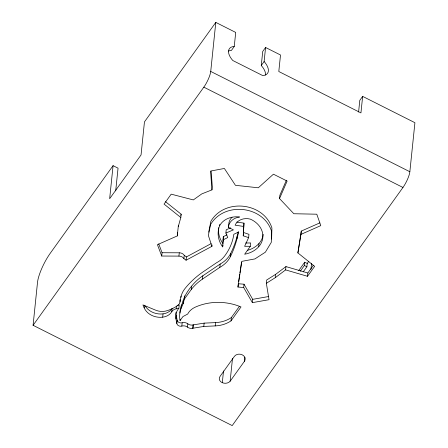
<?xml version="1.0" encoding="UTF-8"?>
<svg xmlns="http://www.w3.org/2000/svg" width="448" height="448" viewBox="0 0 448 448"><rect width="100%" height="100%" fill="white"/><g stroke="black" fill="none" stroke-linecap="round" stroke-linejoin="round"><path stroke-width="0.67" d="M271.622 239.058L271.914 227.948C263.743 202.244 224.498 198.05 210.896 221.262L208.701 232.159M226.923 234.836L223.317 236.639L222.706 246.982A31.254 25.508 5.9 0 1 219.654 225.663L219.789 224.342M223.098 242.396L223.317 236.639M245.599 243.001L250.695 242.978L250.354 246.282L244.619 246.31L248.618 237.636L243.242 235.816L243.986 223.132L236.768 222.079M243.242 235.816L243.986 223.132M358.59 112.056L359.8 100.352L362.65 96.376L414.921 122.702L409.853 171.741A12.41 3.03 -63.3 0 1 402.959 187.466L232.204 425.6L33.079 325.298L37.514 282.346A22.994 5.617 -63.3 0 1 50.294 253.21L113.07 165.659L118.048 168.168L115.702 190.882M113.07 165.659L109.659 198.699L141.047 154.93L144.458 121.89L215.796 22.4L235.71 32.43L234.259 46.474A15.854 8.305 35.6 0 0 232.803 60.514L262.674 75.561A15.854 8.305 35.6 0 0 264.124 61.516L265.574 47.477L280.51 54.998L278.802 71.518L360.942 112.896L362.65 96.376M177.038 305.424L179.228 304.937L178.886 308.241L176.148 308.846A6.849 5.589 5.9 0 0 171.763 311.73A12.6 10.282 5.9 0 1 162.697 317.184A16.442 13.418 5.9 0 1 144.194 307.86L144.469 305.217M212.072 244.994L211.938 246.316L186.066 260.226L183.904 258.608A5.426 4.43 5.9 0 0 178.926 256.099L161.728 256.038L162.07 252.734L158.732 243.902M162.697 317.184L163.038 313.88A12.6 10.282 5.9 0 0 172.105 308.426L171.763 311.73M161.728 256.038L157.433 244.681L177.285 235.922L177.626 232.618M177.285 235.922L178.399 225.288L178.27 226.593L180.824 217.515L181.16 214.211L165.48 201.667M178.926 256.099L179.267 252.795L162.07 252.734M176.148 308.846L176.422 306.202M238.258 231.778L237.317 235.514A132.177 107.873 5.9 0 1 230.77 253.31A30.419 24.83 5.9 0 1 220.164 264.051L202.838 275.783A58.201 47.499 5.9 0 0 191.66 286.126C186.323 292.404 182.319 299.852 181.289 308.05A30.89 25.206 5.9 0 0 180.09 320.555L182.941 316.574L187.667 314.065A18.245 14.89 5.9 0 1 195.16 307.205A48.86 39.878 5.9 0 1 241.007 306.947L231.022 320.874A28.196 23.01 5.9 0 1 215.214 325.914L203.79 326.43L192.64 328.266A5.449 4.446 5.9 0 1 187.471 327.124A5.477 4.469 5.9 0 0 181.826 326.082A3.696 3.013 5.9 0 1 176.848 323.574L175.941 318.903L176.282 315.599A16.565 13.518 5.9 0 1 176.008 312.407M176.848 323.574L177.19 320.27L176.282 315.599M183.904 258.608L184.246 255.304A5.426 4.43 5.9 0 0 179.267 252.795M144.194 307.86L142.929 304.909L155.932 310.285A14.034 11.452 5.9 0 0 167.406 310.61A44.212 36.086 5.9 0 0 177.134 305.956A8.142 6.647 5.9 0 0 179.99 301.98L180.197 299.998M179.99 301.98L181.037 296.05M186.066 260.226L186.407 256.922L211.047 243.678M180.09 320.555L180.225 319.234M181.289 308.05L183.148 303.666L183.49 300.362M183.148 303.666L184.369 299.118L184.71 295.814M181.826 326.082L182.168 322.778A3.696 3.013 5.9 0 1 177.19 320.27M33.079 325.298L203.829 87.158A12.41 3.03 -63.3 0 0 210.728 71.434L215.796 22.4M187.471 327.124L187.813 323.82A5.477 4.469 5.9 0 0 182.168 322.778M184.369 299.118L191.318 289.43L191.66 286.126M192.64 328.266L192.982 324.962L193.458 324.845L204.131 323.126L215.555 322.61A28.196 23.01 5.9 0 0 231.364 317.57L239.35 306.426M193.116 328.149L193.458 324.845M191.318 289.43A58.201 47.499 5.9 0 1 202.496 279.087L202.838 275.783M180.824 217.515L164.058 204.103L171.192 194.158L193.312 199.926L201.796 193.889L211.96 189.868L212.302 186.564L211.137 171.237M203.79 326.43L204.131 323.126M202.496 279.087L219.828 267.355L220.164 264.051M222.779 246.322L222.914 245M215.214 325.914L215.555 322.61M222.975 239.943L227.786 237.541L225.887 233.044L226.229 229.74L230.619 227.892M225.887 233.044L233.414 229.88L228.435 227.371L228.777 224.067A14.045 11.463 5.9 0 1 232.092 217.241M219.828 267.355A30.419 24.83 5.9 0 0 230.429 256.614L230.77 253.31M230.429 256.614A132.177 107.873 5.9 0 0 236.975 238.818L237.317 235.514M244.838 357.179L244.406 361.329L230.143 381.226A6.266 5.118 5.9 0 1 222.309 382.698L223.524 370.944M231.022 320.874L231.364 317.57M252.364 302.646L243.684 287.515L237.955 287.045L238.297 283.741L244.026 284.211L252.706 299.342L252.364 302.646L269.035 299.695L266.353 283.298L266.694 279.994L275.604 274.378L285.953 266.594L307.843 273L313.393 265.261M265.524 75.029A15.854 8.305 35.6 0 0 261.274 65.498L262.724 51.453L265.574 47.477M230.143 381.226L232.501 358.406M248.618 237.636L248.959 234.332L243.583 232.512M243.684 287.515L244.026 284.211M250.354 246.282L244.647 254.24A25.194 20.563 5.9 0 0 258.681 246.775L259.022 243.471A22.669 18.497 5.9 0 0 263.155 234.315M266.353 283.298L275.262 277.682L285.611 269.898L307.502 276.304L314.636 266.353L297.898 252.918L300.944 234.394L320.785 225.624L316.786 214.206L293.838 213.735L279.524 198.554L279.866 195.25L286.384 180.27M275.262 277.682L275.604 274.378M285.611 269.898L285.953 266.594M297.898 252.918L301.286 231.09L319.844 222.886M300.944 234.394L301.286 231.09M300.311 271.191L304.388 265.507L304.73 262.203L307.222 263.458L306.88 266.762L303.212 271.88M307.502 276.304L307.843 273M310.946 269.41L311.584 263.239M238.599 281.714L239.714 274.282M239.921 272.927L241.539 262.114M237.955 287.045L241.808 261.363L254.918 258.916L265.373 252.179L271.281 242.362L271.572 231.252C263.402 205.548 224.157 201.354 210.554 224.566L208.365 235.463L211.938 246.316M236.975 238.818L238.7 231.974L233.828 234.282A67.777 55.317 5.9 0 1 224.51 256.189A26.69 21.784 5.9 0 1 216.586 262.718L203.594 271.522A99.495 81.2 5.9 0 0 184.878 288.691A27.356 22.322 5.9 0 0 180.902 297.371M180.796 215.51L181.16 214.211M279.524 198.554L287.129 181.076L273.437 174.182L258.3 187.79L235.441 185.315L224.375 168.465L210.532 171.058L211.96 189.868M234.259 46.474L231.403 50.45A15.854 8.305 35.6 0 0 228.514 51.078M261.274 65.498L264.124 61.516M178.886 308.241L177.839 309.697A16.565 13.518 5.9 0 0 175.941 318.903M298.614 270.732L304.73 262.203M307.222 263.458L308.778 261.279M252.706 299.342L268.705 296.509M243.645 226.436L235.116 225.193A12.387 10.114 5.9 0 1 250.337 219.128A22.669 18.497 5.9 0 1 258.681 246.775M210.728 71.434L409.853 171.741M203.829 87.158L402.959 187.466M304.388 265.507L306.88 266.762M184.246 255.304L186.407 256.922M244.406 361.329A5.678 4.637 5.9 0 0 242.284 354.844A5.818 4.749 5.9 0 0 234.45 356.311L220.186 376.214A5.337 4.357 5.9 0 0 222.309 382.698M259.022 243.471A25.194 20.563 5.9 0 1 247.744 250.292M228.435 227.371A14.045 11.463 5.9 0 1 239.568 217A19.163 15.641 5.9 0 0 219.654 225.663M223.048 243.678A31.254 25.508 5.9 0 1 218.618 227.696M179.967 313.018A30.89 25.206 5.9 0 1 181.63 304.746M179.967 299.824A8.142 6.647 5.9 0 1 179.794 300.194M163.038 313.88A16.442 13.418 5.9 0 1 145.298 306.04M192.982 324.962A5.449 4.446 5.9 0 1 187.813 323.82"/></g></svg>
